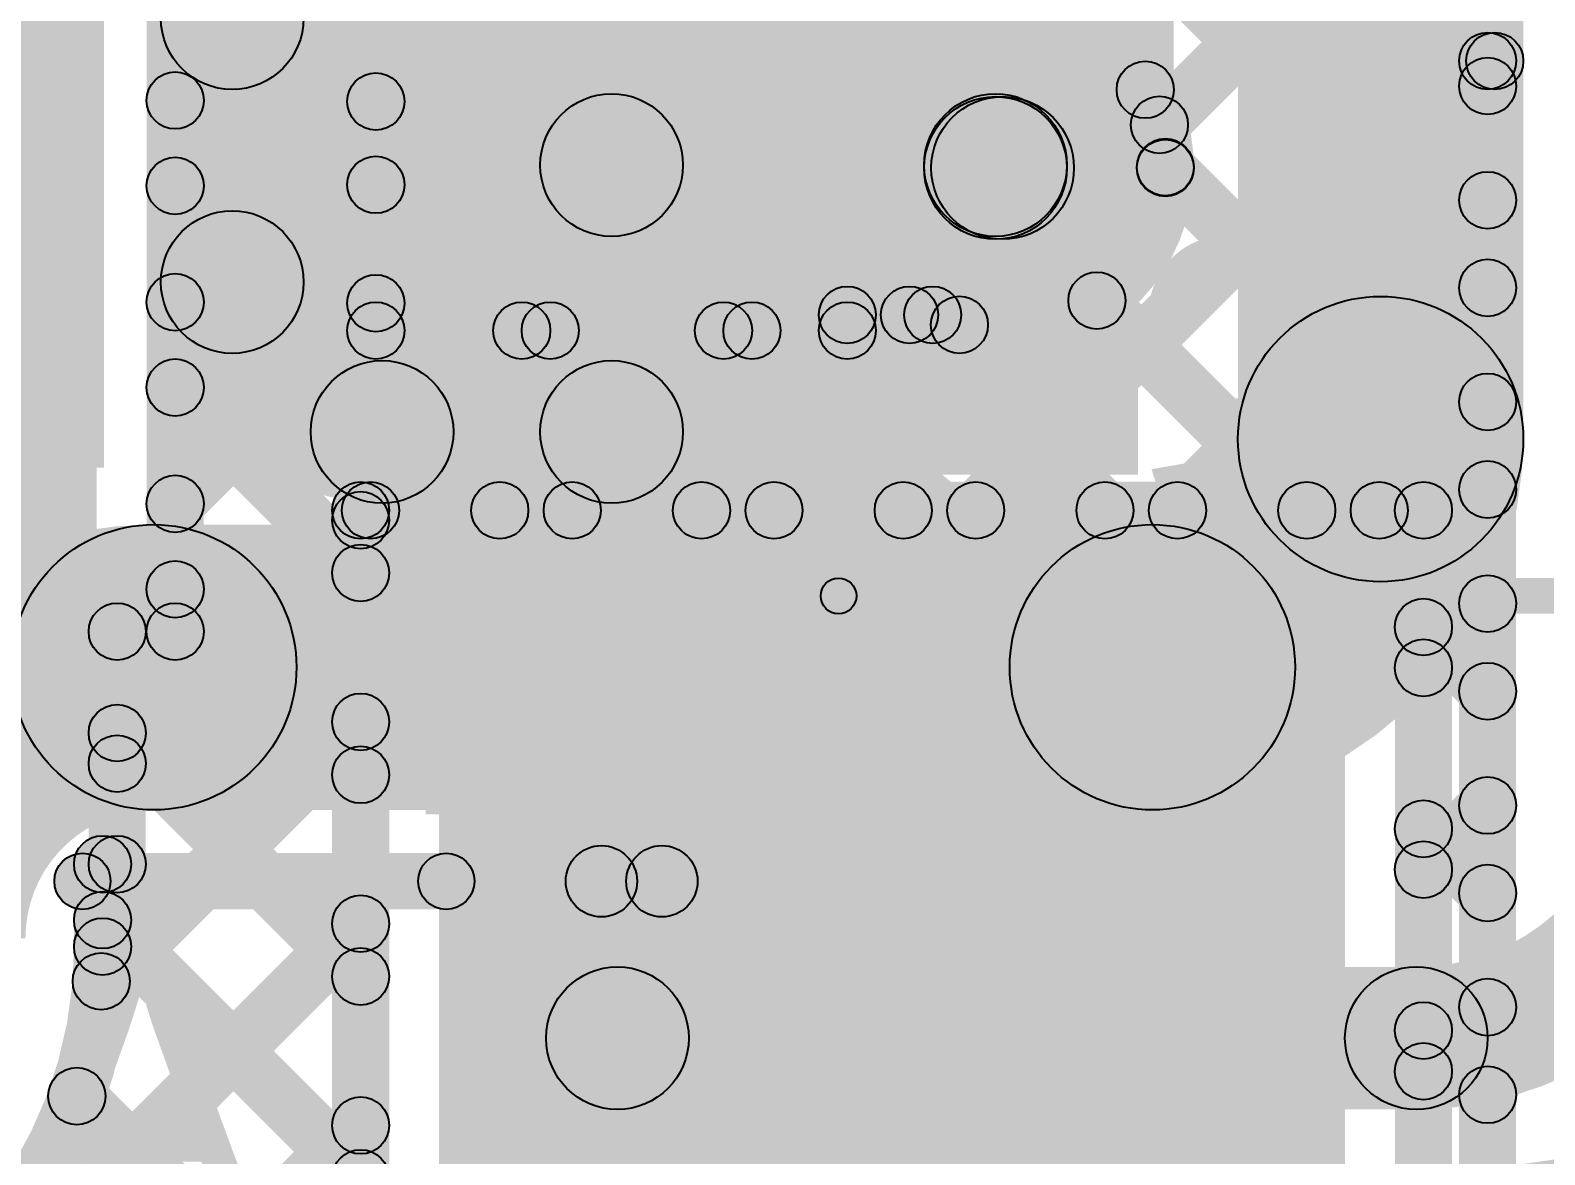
# Model space of a CAD drawing. Header units: millimetres. Extents: x -0.24 to 2.5, y 0 to 2.55.
# Drawn here: x 2.0567 to 2.269, y 0.2067 to 0.3643 of the extents above; entities that cross this region are included whole.
import ezdxf

# ---------------------------------------------------------------- set-up
doc = ezdxf.new("R2010")
doc.units = ezdxf.units.MM
doc.header["$MEASUREMENT"] = 0
for name, color, linetype in [('BottomLayer', 5, 'Continuous'), ('BottomSolder', 6, 'Continuous'), ('TopLayer', 1, 'Continuous'), ('TopOverlay', 2, 'Continuous'), ('TopPaste', 8, 'Continuous'), ('TopSolder', 216, 'Continuous'), ('ViaHoleLayer', 16, 'Continuous')]:
    doc.layers.add(name, color=color, linetype=linetype)

# ---------------------------------------------------------------- blocks, each defined once
blk = doc.blocks.new('SOT23_5_104')
at = {"layer": 'TopLayer'}
for points in [[(-0.07323, 0.04961), (-0.02913, 0.04961), (-0.02913, 0.0252), (-0.07323, 0.0252)], [(0.02913, 0.04961), (0.07323, 0.04961), (0.07323, 0.0252), (0.02913, 0.0252)], [(-0.07323, 0.0122), (-0.02913, 0.0122), (-0.02913, -0.0122), (-0.07323, -0.0122)], [(-0.07323, -0.0252), (-0.02913, -0.0252), (-0.02913, -0.04961), (-0.07323, -0.04961)], [(0.02913, -0.0252), (0.07323, -0.0252), (0.07323, -0.04961), (0.02913, -0.04961)]]:
    blk.add_hatch(color=1, dxfattribs=at).paths.add_polyline_path(points)
at = {"layer": 'TopOverlay'}
h = blk.add_hatch(color=2, dxfattribs=at)
edge = h.paths.add_edge_path()
edge.add_arc((-0.05824, 0.063), 0.005, 0, 360)
h = blk.add_hatch(color=2, dxfattribs=at)
edge = h.paths.add_edge_path()
edge.add_arc((-0.04976, 0.063), 0.005, 0, 360)
h = blk.add_hatch(color=2, dxfattribs=at)
edge = h.paths.add_edge_path()
edge.add_arc((-0.028, 0.063), 0.00394, 0, 360)
for points in [[(0.023, 0.06694), (0.023, 0.05906), (-0.028, 0.05906), (-0.028, 0.06694)], [(0.023, -0.05906), (0.023, -0.06694), (-0.028, -0.06694), (-0.028, -0.05906)]]:
    blk.add_hatch(color=2, dxfattribs=at).paths.add_polyline_path(points)
h = blk.add_hatch(color=2, dxfattribs=at)
edge = h.paths.add_edge_path()
edge.add_arc((0.023, 0.063), 0.00394, 0, 360)
h = blk.add_hatch(color=2, dxfattribs=at)
edge = h.paths.add_edge_path()
edge.add_arc((-0.028, -0.063), 0.00394, 0, 360)
h = blk.add_hatch(color=2, dxfattribs=at)
edge = h.paths.add_edge_path()
edge.add_arc((0.023, -0.063), 0.00394, 0, 360)
at = {"layer": 'TopPaste'}
for points in [[(-0.07323, 0.04961), (-0.02913, 0.04961), (-0.02913, 0.0252), (-0.07323, 0.0252)], [(0.02913, 0.04961), (0.07323, 0.04961), (0.07323, 0.0252), (0.02913, 0.0252)], [(-0.07323, 0.0122), (-0.02913, 0.0122), (-0.02913, -0.0122), (-0.07323, -0.0122)], [(-0.07323, -0.0252), (-0.02913, -0.0252), (-0.02913, -0.04961), (-0.07323, -0.04961)], [(0.02913, -0.0252), (0.07323, -0.0252), (0.07323, -0.04961), (0.02913, -0.04961)]]:
    blk.add_hatch(color=8, dxfattribs=at).paths.add_polyline_path(points)
at = {"layer": 'TopSolder'}
for points in [[(-0.07723, 0.05361), (-0.02513, 0.05361), (-0.02513, 0.0212), (-0.07723, 0.0212)], [(0.02513, 0.05361), (0.07723, 0.05361), (0.07723, 0.0212), (0.02513, 0.0212)], [(-0.07723, 0.0162), (-0.02513, 0.0162), (-0.02513, -0.0162), (-0.07723, -0.0162)], [(-0.07723, -0.0212), (-0.02513, -0.0212), (-0.02513, -0.05361), (-0.07723, -0.05361)], [(0.02513, -0.0212), (0.07723, -0.0212), (0.07723, -0.05361), (0.02513, -0.05361)]]:
    blk.add_hatch(color=216, dxfattribs=at).paths.add_polyline_path(points)
at = {"layer": 'TopOverlay', "const_width": 0.01}
blk.add_lwpolyline([(-0.04976, 0.063, 1), (-0.05824, 0.063, 1)], format="xyb", close=True, dxfattribs=at)
at = {"layer": 'TopOverlay'}
for centre, radius in [((-0.05824, 0.063), 0.005), ((-0.04976, 0.063), 0.005), ((-0.028, 0.063), 0.00394), ((0.023, 0.063), 0.00394), ((-0.028, -0.063), 0.00394), ((0.023, -0.063), 0.00394)]:
    blk.add_circle(centre, radius, dxfattribs=at)
blk = doc.blocks.new('C__1206_111')
at = {"layer": 'TopLayer'}
for points in [[(-0.08, 0.035), (-0.02, 0.035), (-0.02, -0.035), (-0.08, -0.035)], [(0.02, 0.035), (0.08, 0.035), (0.08, -0.035), (0.02, -0.035)]]:
    blk.add_hatch(color=1, dxfattribs=at).paths.add_polyline_path(points)
at = {"layer": 'TopOverlay'}
h = blk.add_hatch(color=2, dxfattribs=at)
edge = h.paths.add_edge_path()
edge.add_arc((-0.087, 0.042), 0.0025, 0, 360)
h = blk.add_hatch(color=2, dxfattribs=at)
edge = h.paths.add_edge_path()
edge.add_arc((-0.087, 0.042), 0.0025, 0, 360)
for points in [[(-0.087, 0.0395), (-0.087, 0.0445), (0.087, 0.0445), (0.087, 0.0395)], [(-0.0845, -0.042), (-0.0895, -0.042), (-0.0895, 0.042), (-0.0845, 0.042)], [(0.0895, -0.042), (0.0845, -0.042), (0.0845, 0.042), (0.0895, 0.042)], [(-0.087, -0.0445), (-0.087, -0.0395), (0.087, -0.0395), (0.087, -0.0445)]]:
    blk.add_hatch(color=2, dxfattribs=at).paths.add_polyline_path(points)
h = blk.add_hatch(color=2, dxfattribs=at)
edge = h.paths.add_edge_path()
edge.add_arc((0.087, 0.042), 0.0025, 0, 360)
h = blk.add_hatch(color=2, dxfattribs=at)
edge = h.paths.add_edge_path()
edge.add_arc((0.087, 0.042), 0.0025, 0, 360)
h = blk.add_hatch(color=2, dxfattribs=at)
edge = h.paths.add_edge_path()
edge.add_arc((-0.087, -0.042), 0.0025, 0, 360)
h = blk.add_hatch(color=2, dxfattribs=at)
edge = h.paths.add_edge_path()
edge.add_arc((-0.087, -0.042), 0.0025, 0, 360)
h = blk.add_hatch(color=2, dxfattribs=at)
edge = h.paths.add_edge_path()
edge.add_arc((0.087, -0.042), 0.0025, 0, 360)
h = blk.add_hatch(color=2, dxfattribs=at)
edge = h.paths.add_edge_path()
edge.add_arc((0.087, -0.042), 0.0025, 0, 360)
at = {"layer": 'TopPaste'}
for points in [[(-0.08, 0.035), (-0.02, 0.035), (-0.02, -0.035), (-0.08, -0.035)], [(0.02, 0.035), (0.08, 0.035), (0.08, -0.035), (0.02, -0.035)]]:
    blk.add_hatch(color=8, dxfattribs=at).paths.add_polyline_path(points)
at = {"layer": 'TopSolder'}
for points in [[(-0.084, 0.039), (-0.016, 0.039), (-0.016, -0.039), (-0.084, -0.039)], [(0.016, 0.039), (0.084, 0.039), (0.084, -0.039), (0.016, -0.039)]]:
    blk.add_hatch(color=216, dxfattribs=at).paths.add_polyline_path(points)
at = {"layer": 'TopOverlay'}
for centre in [(-0.087, 0.042), (-0.087, 0.042), (0.087, 0.042), (0.087, 0.042), (-0.087, -0.042), (-0.087, -0.042), (0.087, -0.042), (0.087, -0.042)]:
    blk.add_circle(centre, 0.0025, dxfattribs=at)

msp = doc.modelspace()

# ---------------------------------------------------------------- hatches: boundary and pattern name
at = {"layer": 'BottomLayer'}
for points in [[(2.015, 0.303), (2.067, 0.303), (2.067, 0.578), (2.015, 0.578)], [(2.075, 0.302), (2.141, 0.302), (2.141, 0.455), (2.075, 0.455)], [(2.266, 0.307), (2.226, 0.307), (2.226, 0.397), (2.266, 0.397)], [(2.132, 0.302), (2.212, 0.302), (2.212, 0.373), (2.132, 0.373)], [(2.074, 0.255), (2.074, 0.295), (2.214, 0.295), (2.214, 0.255)], [(2.139, 0.213), (2.139, 0.233), (2.251, 0.233), (2.251, 0.213)]]:
    msp.add_hatch(color=5, dxfattribs=at).paths.add_polyline_path(points)
h = msp.add_hatch(color=5, dxfattribs=at)
edge = h.paths.add_edge_path()
edge.add_arc((2.193, 0.345), 0.01181, 0, 360)
h = msp.add_hatch(color=5, dxfattribs=at)
edge = h.paths.add_edge_path()
edge.add_arc((2.246, 0.307), 0.02, 0, 360)
h = msp.add_hatch(color=5, dxfattribs=at)
edge = h.paths.add_edge_path()
edge.add_arc((2.246, 0.307), 0.02, 0, 360)
h = msp.add_hatch(color=5, dxfattribs=at)
edge = h.paths.add_edge_path()
edge.add_arc((2.074, 0.275), 0.02, 0, 360)
h = msp.add_hatch(color=5, dxfattribs=at)
edge = h.paths.add_edge_path()
edge.add_arc((2.074, 0.275), 0.02, 0, 360)
h = msp.add_hatch(color=5, dxfattribs=at)
edge = h.paths.add_edge_path()
edge.add_arc((2.214, 0.275), 0.02, 0, 360)
h = msp.add_hatch(color=5, dxfattribs=at)
edge = h.paths.add_edge_path()
edge.add_arc((2.214, 0.275), 0.02, 0, 360)
h = msp.add_hatch(color=5, dxfattribs=at)
edge = h.paths.add_edge_path()
edge.add_arc((2.139, 0.223), 0.01181, 0, 360)
h = msp.add_hatch(color=5, dxfattribs=at)
edge = h.paths.add_edge_path()
edge.add_arc((2.139, 0.223), 0.01, 0, 360)
h = msp.add_hatch(color=5, dxfattribs=at)
edge = h.paths.add_edge_path()
edge.add_arc((2.251, 0.223), 0.01, 0, 360)
h = msp.add_hatch(color=5, dxfattribs=at)
edge = h.paths.add_edge_path()
edge.add_arc((2.251, 0.223), 0.01, 0, 360)
at = {"layer": 'BottomSolder'}
h = msp.add_hatch(color=6, dxfattribs=at)
edge = h.paths.add_edge_path()
edge.add_arc((2.193, 0.345), 0.01581, 0, 360)
h = msp.add_hatch(color=6, dxfattribs=at)
edge = h.paths.add_edge_path()
edge.add_arc((2.139, 0.223), 0.01581, 0, 360)
at = {"layer": 'TopLayer'}
for points in [[(2.266, 0.36), (2.258, 0.36), (2.258, 0.431), (2.266, 0.431)], [(2.20954, 0.4023), (2.21519, 0.40795), (2.26383, 0.35932), (2.25817, 0.35366)], [(2.202, 0.3454), (2.182, 0.3454), (2.182, 0.4), (2.202, 0.4)], [(2.217, 0.35597), (2.209, 0.35597), (2.209, 0.4), (2.217, 0.4)], [(2.21782, 0.34822), (2.21217, 0.35388), (2.25917, 0.40088), (2.26483, 0.39522)], [(2.07983, 0.35165), (2.07417, 0.3573), (2.1027, 0.38583), (2.10835, 0.38017)], [(2.21017, 0.37338), (2.21583, 0.37903), (2.26383, 0.33103), (2.25817, 0.32538)], [(2.07417, 0.36796), (2.07983, 0.37361), (2.10796, 0.34548), (2.10231, 0.33982)], [(2.19206, 0.29417), (2.1864, 0.29983), (2.25917, 0.3726), (2.26483, 0.36694)], [(2.081, 0.28), (2.073, 0.28), (2.073, 0.371), (2.081, 0.371)], [(2.10913, 0.3222), (2.10113, 0.3222), (2.10113, 0.36861), (2.10913, 0.36861)], [(2.095, 0.329), (2.075, 0.329), (2.075, 0.366), (2.095, 0.366)], [(1.955, 0.291), (2.066, 0.291), (2.066, 0.36), (1.955, 0.36)], [(2.265, 0.19), (2.257, 0.19), (2.257, 0.36), (2.265, 0.36)], [(2.07983, 0.32336), (2.07417, 0.32902), (2.10231, 0.35715), (2.10796, 0.3515)], [(2.13818, 0.3354), (2.13818, 0.3554), (2.192, 0.3554), (2.192, 0.3354)], [(2.192, 0.335), (2.192, 0.355), (2.193, 0.355), (2.193, 0.335)], [(2.21298, 0.34228), (2.21864, 0.34794), (2.26383, 0.30275), (2.25817, 0.29709)], [(2.07417, 0.33967), (2.07983, 0.34533), (2.12533, 0.29983), (2.11967, 0.29417)], [(2.202, 0.345), (2.182, 0.345), (2.182, 0.3454), (2.202, 0.3454)], [(2.22034, 0.29417), (2.21469, 0.29983), (2.25817, 0.34331), (2.26383, 0.33766)], [(2.2034, 0.32359), (2.20905, 0.32924), (2.23847, 0.29983), (2.23281, 0.29417)], [(2.07983, 0.29508), (2.07417, 0.30073), (2.10231, 0.32887), (2.10796, 0.32321)], [(2.17123, 0.3204), (2.17123, 0.3284), (2.1832, 0.3284), (2.1832, 0.3204)], [(2.17712, 0.32157), (2.18278, 0.32723), (2.21018, 0.29983), (2.20453, 0.29417)], [(2.10721, 0.29417), (2.10155, 0.29983), (2.12675, 0.32503), (2.1324, 0.31937)], [(2.10513, 0.3182), (2.10513, 0.3262), (2.17123, 0.3262), (2.17123, 0.3182)], [(2.12276, 0.31937), (2.12842, 0.32503), (2.15361, 0.29983), (2.14796, 0.29417)], [(2.13549, 0.29417), (2.12983, 0.29983), (2.15503, 0.32503), (2.16069, 0.31937)], [(2.15105, 0.31937), (2.1567, 0.32503), (2.1819, 0.29983), (2.17624, 0.29417)], [(2.16378, 0.29417), (2.15812, 0.29983), (2.18412, 0.32583), (2.18978, 0.32018)], [(2.07417, 0.31139), (2.07983, 0.31705), (2.10583, 0.29105), (2.10017, 0.28539)], [(2.106, 0.298), (2.106, 0.318), (2.13818, 0.318), (2.13818, 0.298)], [(2.24863, 0.29417), (2.24297, 0.29983), (2.25817, 0.31503), (2.26383, 0.30937)], [(2.103, 0.293), (2.103, 0.301), (2.252, 0.301), (2.252, 0.293)], [(2.07169, 0.25866), (2.06604, 0.26432), (2.10017, 0.29845), (2.10583, 0.29279)], [(2.107, 0.192), (2.099, 0.192), (2.099, 0.297), (2.107, 0.297)], [(2.256, 0.192), (2.248, 0.192), (2.248, 0.297), (2.256, 0.297)], [(2.07417, 0.2831), (2.07983, 0.28876), (2.10583, 0.26276), (2.10017, 0.2571)], [(2.25483, 0.27209), (2.24917, 0.27774), (2.25817, 0.28674), (2.26383, 0.28109)], [(2.114, 0.203), (2.241, 0.203), (2.241, 0.286), (2.114, 0.286)], [(2.06887, 0.276), (2.06887, 0.284), (2.077, 0.284), (2.077, 0.276)], [(2.24917, 0.27781), (2.25483, 0.28347), (2.26383, 0.27447), (2.25817, 0.26881)], [(2.07287, 0.24739), (2.06487, 0.24739), (2.06487, 0.28), (2.07287, 0.28)], [(2.06946, 0.22814), (2.0638, 0.23379), (2.10017, 0.27017), (2.10583, 0.26451)], [(2.06604, 0.26295), (2.07169, 0.26861), (2.10583, 0.23448), (2.10017, 0.22882)], [(2.25483, 0.2438), (2.24917, 0.24946), (2.25817, 0.25846), (2.26383, 0.2528)], [(2.24917, 0.24953), (2.25483, 0.25518), (2.26383, 0.24618), (2.25817, 0.24053)], [(2.07082, 0.23584), (2.06282, 0.23584), (2.06282, 0.24739), (2.07082, 0.24739)], [(2.06399, 0.23672), (2.06965, 0.24237), (2.10583, 0.20619), (2.10017, 0.20054)], [(2.05278, 0.18317), (2.04712, 0.18883), (2.10017, 0.24188), (2.10583, 0.23622)], [(2.25483, 0.21552), (2.24917, 0.22118), (2.25817, 0.23018), (2.26383, 0.22452)], [(2.24917, 0.22124), (2.25483, 0.2269), (2.26383, 0.2179), (2.25817, 0.21224)], [(2.06039, 0.21204), (2.06604, 0.21769), (2.09491, 0.18883), (2.08925, 0.18317)], [(2.08106, 0.18317), (2.0754, 0.18883), (2.10017, 0.2136), (2.10583, 0.20794)]]:
    msp.add_hatch(color=1, dxfattribs=at).paths.add_polyline_path(points)
h = msp.add_hatch(color=1, dxfattribs=at)
edge = h.paths.add_edge_path()
edge.add_arc((2.085, 0.366), 0.01, 0, 360)
h = msp.add_hatch(color=1, dxfattribs=at)
edge = h.paths.add_edge_path()
edge.add_arc((2.085, 0.366), 0.01, 0, 360)
h = msp.add_hatch(color=1, dxfattribs=at)
edge = h.paths.add_edge_path()
edge.add_arc((2.261, 0.36), 0.004, 0, 360)
h = msp.add_hatch(color=1, dxfattribs=at)
edge = h.paths.add_edge_path()
edge.add_arc((2.262, 0.36), 0.004, 0, 360)
h = msp.add_hatch(color=1, dxfattribs=at)
edge = h.paths.add_edge_path()
edge.add_arc((2.213, 0.35597), 0.004, 0, 360)
h = msp.add_hatch(color=1, dxfattribs=at)
edge = h.paths.add_edge_path()
edge.add_arc((2.213, 0.35597), 0.004, 0, 360)
h = msp.add_hatch(color=1, dxfattribs=at)
edge = h.paths.add_edge_path()
edge.add_arc((2.261, 0.35649), 0.004, 0, 360)
h = msp.add_hatch(color=1, dxfattribs=at)
edge = h.paths.add_edge_path()
edge.add_arc((2.077, 0.35447), 0.004, 0, 360)
h = msp.add_hatch(color=1, dxfattribs=at)
edge = h.paths.add_edge_path()
edge.add_arc((2.10513, 0.35432), 0.004, 0, 360)
h = msp.add_hatch(color=1, dxfattribs=at)
edge = h.paths.add_edge_path()
edge.add_arc((2.193, 0.345), 0.01181, 0, 360)
h = msp.add_hatch(color=1, dxfattribs=at)
edge = h.paths.add_edge_path()
edge.add_arc((2.13818, 0.3454), 0.01, 0, 360)
h = msp.add_hatch(color=1, dxfattribs=at)
edge = h.paths.add_edge_path()
edge.add_arc((2.192, 0.3454), 0.01, 0, 360)
h = msp.add_hatch(color=1, dxfattribs=at)
edge = h.paths.add_edge_path()
edge.add_arc((2.192, 0.3454), 0.01, 0, 360)
h = msp.add_hatch(color=1, dxfattribs=at)
edge = h.paths.add_edge_path()
edge.add_arc((2.192, 0.3454), 0.01, 0, 360)
h = msp.add_hatch(color=1, dxfattribs=at)
edge = h.paths.add_edge_path()
edge.add_arc((2.192, 0.345), 0.01, 0, 360)
h = msp.add_hatch(color=1, dxfattribs=at)
edge = h.paths.add_edge_path()
edge.add_arc((2.192, 0.345), 0.01, 0, 360)
h = msp.add_hatch(color=1, dxfattribs=at)
edge = h.paths.add_edge_path()
edge.add_arc((2.193, 0.345), 0.01, 0, 360)
h = msp.add_hatch(color=1, dxfattribs=at)
edge = h.paths.add_edge_path()
edge.add_arc((2.21499, 0.35105), 0.004, 0, 360)
h = msp.add_hatch(color=1, dxfattribs=at)
edge = h.paths.add_edge_path()
edge.add_arc((2.21581, 0.34511), 0.004, 0, 360)
h = msp.add_hatch(color=1, dxfattribs=at)
edge = h.paths.add_edge_path()
edge.add_arc((2.21581, 0.345), 0.004, 0, 360)
h = msp.add_hatch(color=1, dxfattribs=at)
edge = h.paths.add_edge_path()
edge.add_arc((2.21581, 0.345), 0.004, 0, 360)
h = msp.add_hatch(color=1, dxfattribs=at)
edge = h.paths.add_edge_path()
edge.add_arc((2.077, 0.3425), 0.004, 0, 360)
h = msp.add_hatch(color=1, dxfattribs=at)
edge = h.paths.add_edge_path()
edge.add_arc((2.10513, 0.34265), 0.004, 0, 360)
h = msp.add_hatch(color=1, dxfattribs=at)
edge = h.paths.add_edge_path()
edge.add_arc((2.261, 0.34048), 0.004, 0, 360)
h = msp.add_hatch(color=1, dxfattribs=at)
edge = h.paths.add_edge_path()
edge.add_arc((2.085, 0.329), 0.01, 0, 360)
h = msp.add_hatch(color=1, dxfattribs=at)
edge = h.paths.add_edge_path()
edge.add_arc((2.085, 0.329), 0.01, 0, 360)
h = msp.add_hatch(color=1, dxfattribs=at)
edge = h.paths.add_edge_path()
edge.add_arc((2.261, 0.3282), 0.004, 0, 360)
h = msp.add_hatch(color=1, dxfattribs=at)
edge = h.paths.add_edge_path()
edge.add_arc((2.077, 0.32619), 0.004, 0, 360)
h = msp.add_hatch(color=1, dxfattribs=at)
edge = h.paths.add_edge_path()
edge.add_arc((2.10513, 0.32604), 0.004, 0, 360)
h = msp.add_hatch(color=1, dxfattribs=at)
edge = h.paths.add_edge_path()
edge.add_arc((2.20622, 0.32641), 0.004, 0, 360)
h = msp.add_hatch(color=1, dxfattribs=at)
edge = h.paths.add_edge_path()
edge.add_arc((2.17123, 0.3244), 0.004, 0, 360)
h = msp.add_hatch(color=1, dxfattribs=at)
edge = h.paths.add_edge_path()
edge.add_arc((2.17995, 0.3244), 0.004, 0, 360)
h = msp.add_hatch(color=1, dxfattribs=at)
edge = h.paths.add_edge_path()
edge.add_arc((2.1832, 0.3244), 0.004, 0, 360)
h = msp.add_hatch(color=1, dxfattribs=at)
edge = h.paths.add_edge_path()
edge.add_arc((2.1832, 0.3244), 0.004, 0, 360)
h = msp.add_hatch(color=1, dxfattribs=at)
edge = h.paths.add_edge_path()
edge.add_arc((2.18695, 0.32301), 0.004, 0, 360)
h = msp.add_hatch(color=1, dxfattribs=at)
edge = h.paths.add_edge_path()
edge.add_arc((2.10513, 0.3222), 0.004, 0, 360)
h = msp.add_hatch(color=1, dxfattribs=at)
edge = h.paths.add_edge_path()
edge.add_arc((2.10513, 0.3222), 0.004, 0, 360)
h = msp.add_hatch(color=1, dxfattribs=at)
edge = h.paths.add_edge_path()
edge.add_arc((2.12559, 0.3222), 0.004, 0, 360)
h = msp.add_hatch(color=1, dxfattribs=at)
edge = h.paths.add_edge_path()
edge.add_arc((2.12958, 0.3222), 0.004, 0, 360)
h = msp.add_hatch(color=1, dxfattribs=at)
edge = h.paths.add_edge_path()
edge.add_arc((2.15387, 0.3222), 0.004, 0, 360)
h = msp.add_hatch(color=1, dxfattribs=at)
edge = h.paths.add_edge_path()
edge.add_arc((2.15786, 0.3222), 0.004, 0, 360)
h = msp.add_hatch(color=1, dxfattribs=at)
edge = h.paths.add_edge_path()
edge.add_arc((2.17123, 0.3222), 0.004, 0, 360)
h = msp.add_hatch(color=1, dxfattribs=at)
edge = h.paths.add_edge_path()
edge.add_arc((2.077, 0.31422), 0.004, 0, 360)
h = msp.add_hatch(color=1, dxfattribs=at)
edge = h.paths.add_edge_path()
edge.add_arc((2.106, 0.308), 0.01, 0, 360)
h = msp.add_hatch(color=1, dxfattribs=at)
edge = h.paths.add_edge_path()
edge.add_arc((2.106, 0.308), 0.01, 0, 360)
h = msp.add_hatch(color=1, dxfattribs=at)
edge = h.paths.add_edge_path()
edge.add_arc((2.13818, 0.308), 0.01, 0, 360)
h = msp.add_hatch(color=1, dxfattribs=at)
edge = h.paths.add_edge_path()
edge.add_arc((2.261, 0.3122), 0.004, 0, 360)
h = msp.add_hatch(color=1, dxfattribs=at)
edge = h.paths.add_edge_path()
edge.add_arc((2.261, 0.29992), 0.004, 0, 360)
h = msp.add_hatch(color=1, dxfattribs=at)
edge = h.paths.add_edge_path()
edge.add_arc((2.077, 0.29791), 0.004, 0, 360)
h = msp.add_hatch(color=1, dxfattribs=at)
edge = h.paths.add_edge_path()
edge.add_arc((2.103, 0.297), 0.004, 0, 360)
h = msp.add_hatch(color=1, dxfattribs=at)
edge = h.paths.add_edge_path()
edge.add_arc((2.103, 0.297), 0.004, 0, 360)
h = msp.add_hatch(color=1, dxfattribs=at)
edge = h.paths.add_edge_path()
edge.add_arc((2.103, 0.29562), 0.004, 0, 360)
h = msp.add_hatch(color=1, dxfattribs=at)
edge = h.paths.add_edge_path()
edge.add_arc((2.10438, 0.297), 0.004, 0, 360)
h = msp.add_hatch(color=1, dxfattribs=at)
edge = h.paths.add_edge_path()
edge.add_arc((2.1225, 0.297), 0.004, 0, 360)
h = msp.add_hatch(color=1, dxfattribs=at)
edge = h.paths.add_edge_path()
edge.add_arc((2.13266, 0.297), 0.004, 0, 360)
h = msp.add_hatch(color=1, dxfattribs=at)
edge = h.paths.add_edge_path()
edge.add_arc((2.15079, 0.297), 0.004, 0, 360)
h = msp.add_hatch(color=1, dxfattribs=at)
edge = h.paths.add_edge_path()
edge.add_arc((2.16095, 0.297), 0.004, 0, 360)
h = msp.add_hatch(color=1, dxfattribs=at)
edge = h.paths.add_edge_path()
edge.add_arc((2.17907, 0.297), 0.004, 0, 360)
h = msp.add_hatch(color=1, dxfattribs=at)
edge = h.paths.add_edge_path()
edge.add_arc((2.18923, 0.297), 0.004, 0, 360)
h = msp.add_hatch(color=1, dxfattribs=at)
edge = h.paths.add_edge_path()
edge.add_arc((2.20735, 0.297), 0.004, 0, 360)
h = msp.add_hatch(color=1, dxfattribs=at)
edge = h.paths.add_edge_path()
edge.add_arc((2.21752, 0.297), 0.004, 0, 360)
h = msp.add_hatch(color=1, dxfattribs=at)
edge = h.paths.add_edge_path()
edge.add_arc((2.23564, 0.297), 0.004, 0, 360)
h = msp.add_hatch(color=1, dxfattribs=at)
edge = h.paths.add_edge_path()
edge.add_arc((2.2458, 0.297), 0.004, 0, 360)
h = msp.add_hatch(color=1, dxfattribs=at)
edge = h.paths.add_edge_path()
edge.add_arc((2.252, 0.297), 0.004, 0, 360)
h = msp.add_hatch(color=1, dxfattribs=at)
edge = h.paths.add_edge_path()
edge.add_arc((2.252, 0.297), 0.004, 0, 360)
h = msp.add_hatch(color=1, dxfattribs=at)
edge = h.paths.add_edge_path()
edge.add_arc((2.103, 0.28822), 0.004, 0, 360)
h = msp.add_hatch(color=1, dxfattribs=at)
edge = h.paths.add_edge_path()
edge.add_arc((2.077, 0.28593), 0.004, 0, 360)
h = msp.add_hatch(color=1, dxfattribs=at)
edge = h.paths.add_edge_path()
edge.add_arc((2.261, 0.28392), 0.004, 0, 360)
h = msp.add_hatch(color=1, dxfattribs=at)
edge = h.paths.add_edge_path()
edge.add_arc((2.252, 0.28064), 0.004, 0, 360)
h = msp.add_hatch(color=1, dxfattribs=at)
edge = h.paths.add_edge_path()
edge.add_arc((2.06887, 0.28), 0.004, 0, 360)
h = msp.add_hatch(color=1, dxfattribs=at)
edge = h.paths.add_edge_path()
edge.add_arc((2.06887, 0.28), 0.004, 0, 360)
h = msp.add_hatch(color=1, dxfattribs=at)
edge = h.paths.add_edge_path()
edge.add_arc((2.077, 0.28), 0.004, 0, 360)
h = msp.add_hatch(color=1, dxfattribs=at)
edge = h.paths.add_edge_path()
edge.add_arc((2.077, 0.28), 0.004, 0, 360)
h = msp.add_hatch(color=1, dxfattribs=at)
edge = h.paths.add_edge_path()
edge.add_arc((2.252, 0.27492), 0.004, 0, 360)
h = msp.add_hatch(color=1, dxfattribs=at)
edge = h.paths.add_edge_path()
edge.add_arc((2.261, 0.27164), 0.004, 0, 360)
h = msp.add_hatch(color=1, dxfattribs=at)
edge = h.paths.add_edge_path()
edge.add_arc((2.06887, 0.26578), 0.004, 0, 360)
h = msp.add_hatch(color=1, dxfattribs=at)
edge = h.paths.add_edge_path()
edge.add_arc((2.103, 0.26734), 0.004, 0, 360)
h = msp.add_hatch(color=1, dxfattribs=at)
edge = h.paths.add_edge_path()
edge.add_arc((2.06887, 0.26149), 0.004, 0, 360)
h = msp.add_hatch(color=1, dxfattribs=at)
edge = h.paths.add_edge_path()
edge.add_arc((2.103, 0.25993), 0.004, 0, 360)
h = msp.add_hatch(color=1, dxfattribs=at)
edge = h.paths.add_edge_path()
edge.add_arc((2.261, 0.25563), 0.004, 0, 360)
h = msp.add_hatch(color=1, dxfattribs=at)
edge = h.paths.add_edge_path()
edge.add_arc((2.252, 0.25235), 0.004, 0, 360)
h = msp.add_hatch(color=1, dxfattribs=at)
edge = h.paths.add_edge_path()
edge.add_arc((2.06682, 0.24739), 0.004, 0, 360)
h = msp.add_hatch(color=1, dxfattribs=at)
edge = h.paths.add_edge_path()
edge.add_arc((2.06887, 0.24739), 0.004, 0, 360)
h = msp.add_hatch(color=1, dxfattribs=at)
edge = h.paths.add_edge_path()
edge.add_arc((2.252, 0.24663), 0.004, 0, 360)
h = msp.add_hatch(color=1, dxfattribs=at)
edge = h.paths.add_edge_path()
edge.add_arc((2.261, 0.24335), 0.004, 0, 360)
h = msp.add_hatch(color=1, dxfattribs=at)
edge = h.paths.add_edge_path()
edge.add_arc((2.06682, 0.23955), 0.004, 0, 360)
h = msp.add_hatch(color=1, dxfattribs=at)
edge = h.paths.add_edge_path()
edge.add_arc((2.103, 0.23905), 0.004, 0, 360)
h = msp.add_hatch(color=1, dxfattribs=at)
edge = h.paths.add_edge_path()
edge.add_arc((2.06682, 0.23584), 0.004, 0, 360)
h = msp.add_hatch(color=1, dxfattribs=at)
edge = h.paths.add_edge_path()
edge.add_arc((2.06682, 0.23584), 0.004, 0, 360)
h = msp.add_hatch(color=1, dxfattribs=at)
edge = h.paths.add_edge_path()
edge.add_arc((2.06663, 0.23097), 0.004, 0, 360)
h = msp.add_hatch(color=1, dxfattribs=at)
edge = h.paths.add_edge_path()
edge.add_arc((2.103, 0.23165), 0.004, 0, 360)
h = msp.add_hatch(color=1, dxfattribs=at)
edge = h.paths.add_edge_path()
edge.add_arc((2.139, 0.223), 0.01181, 0, 360)
h = msp.add_hatch(color=1, dxfattribs=at)
edge = h.paths.add_edge_path()
edge.add_arc((2.261, 0.22735), 0.004, 0, 360)
h = msp.add_hatch(color=1, dxfattribs=at)
edge = h.paths.add_edge_path()
edge.add_arc((2.252, 0.22407), 0.004, 0, 360)
h = msp.add_hatch(color=1, dxfattribs=at)
edge = h.paths.add_edge_path()
edge.add_arc((2.252, 0.21835), 0.004, 0, 360)
h = msp.add_hatch(color=1, dxfattribs=at)
edge = h.paths.add_edge_path()
edge.add_arc((2.06321, 0.21487), 0.004, 0, 360)
h = msp.add_hatch(color=1, dxfattribs=at)
edge = h.paths.add_edge_path()
edge.add_arc((2.261, 0.21507), 0.004, 0, 360)
h = msp.add_hatch(color=1, dxfattribs=at)
edge = h.paths.add_edge_path()
edge.add_arc((2.103, 0.21077), 0.004, 0, 360)
h = msp.add_hatch(color=1, dxfattribs=at)
edge = h.paths.add_edge_path()
edge.add_arc((2.103, 0.20336), 0.004, 0, 360)
at = {"layer": 'TopSolder'}
h = msp.add_hatch(color=216, dxfattribs=at)
edge = h.paths.add_edge_path()
edge.add_arc((2.193, 0.345), 0.01581, 0, 360)
h = msp.add_hatch(color=216, dxfattribs=at)
edge = h.paths.add_edge_path()
edge.add_arc((2.139, 0.223), 0.01581, 0, 360)
at = {"layer": 'ViaHoleLayer'}
h = msp.add_hatch(color=16, dxfattribs=at)
edge = h.paths.add_edge_path()
edge.add_arc((2.193, 0.345), 0.00787, 0, 360)
h = msp.add_hatch(color=16, dxfattribs=at)
edge = h.paths.add_edge_path()
edge.add_arc((2.139, 0.223), 0.00787, 0, 360)

# ---------------------------------------------------------------- linework, layer by layer
at = {"layer": 'BottomLayer'}
for points, const_width in [([(2.246, 0.307, -0.414214), (2.214, 0.275)], 0.04), ([(2.036, 0.237, -0.414214), (2.074, 0.275)], 0.04), ([(2.29, 0.262, -0.414214), (2.251, 0.223)], 0.02), ([(2.339, 0.26231, -0.368858), (2.259, 0.194)], 0.022)]:
    msp.add_lwpolyline(points, format="xyb", dxfattribs=dict(at, const_width=const_width))
for centre, radius in [((2.246, 0.307), 0.02), ((2.246, 0.307), 0.02), ((2.074, 0.275), 0.02), ((2.074, 0.275), 0.02), ((2.214, 0.275), 0.02), ((2.214, 0.275), 0.02), ((2.139, 0.223), 0.01), ((2.251, 0.223), 0.01), ((2.251, 0.223), 0.01)]:
    msp.add_circle(centre, radius, dxfattribs=at)
at = {"layer": 'TopLayer'}
for points, const_width in [([(2.067, 0.384, -0.414214), (2.085, 0.366)], 0.02), ([(2.213, 0.35597, -0.126085), (2.21581, 0.345)], 0.008), ([(2.21581, 0.345, -0.551144), (2.1832, 0.3244)], 0.008), ([(2.106, 0.308, -0.414214), (2.085, 0.329)], 0.02), ([(2.06682, 0.23584, -0.233072), (2.04225, 0.186)], 0.008)]:
    msp.add_lwpolyline(points, format="xyb", dxfattribs=dict(at, const_width=const_width))
for centre, radius in [((2.085, 0.366), 0.01), ((2.085, 0.366), 0.01), ((2.261, 0.36), 0.004), ((2.262, 0.36), 0.004), ((2.213, 0.35597), 0.004), ((2.213, 0.35597), 0.004), ((2.261, 0.35649), 0.004), ((2.077, 0.35447), 0.004), ((2.10513, 0.35432), 0.004), ((2.13818, 0.3454), 0.01), ((2.192, 0.3454), 0.01), ((2.192, 0.3454), 0.01), ((2.192, 0.3454), 0.01), ((2.192, 0.345), 0.01), ((2.192, 0.345), 0.01), ((2.193, 0.345), 0.01), ((2.21499, 0.35105), 0.004), ((2.21581, 0.34511), 0.004), ((2.21581, 0.345), 0.004), ((2.21581, 0.345), 0.004), ((2.077, 0.3425), 0.004), ((2.10513, 0.34265), 0.004), ((2.261, 0.34048), 0.004), ((2.085, 0.329), 0.01), ((2.085, 0.329), 0.01), ((2.261, 0.3282), 0.004), ((2.077, 0.32619), 0.004), ((2.10513, 0.32604), 0.004), ((2.20622, 0.32641), 0.004), ((2.17123, 0.3244), 0.004), ((2.17995, 0.3244), 0.004), ((2.1832, 0.3244), 0.004), ((2.1832, 0.3244), 0.004), ((2.18695, 0.32301), 0.004), ((2.10513, 0.3222), 0.004), ((2.10513, 0.3222), 0.004), ((2.12559, 0.3222), 0.004), ((2.12958, 0.3222), 0.004), ((2.15387, 0.3222), 0.004), ((2.15786, 0.3222), 0.004), ((2.17123, 0.3222), 0.004), ((2.077, 0.31422), 0.004), ((2.106, 0.308), 0.01), ((2.106, 0.308), 0.01), ((2.13818, 0.308), 0.01), ((2.261, 0.3122), 0.004), ((2.261, 0.29992), 0.004), ((2.077, 0.29791), 0.004), ((2.103, 0.297), 0.004), ((2.103, 0.297), 0.004), ((2.103, 0.29562), 0.004), ((2.10438, 0.297), 0.004), ((2.1225, 0.297), 0.004), ((2.13266, 0.297), 0.004), ((2.15079, 0.297), 0.004), ((2.16095, 0.297), 0.004), ((2.17907, 0.297), 0.004), ((2.18923, 0.297), 0.004), ((2.20735, 0.297), 0.004), ((2.21752, 0.297), 0.004), ((2.23564, 0.297), 0.004), ((2.2458, 0.297), 0.004), ((2.252, 0.297), 0.004), ((2.252, 0.297), 0.004), ((2.103, 0.28822), 0.004), ((2.077, 0.28593), 0.004), ((2.261, 0.28392), 0.004), ((2.252, 0.28064), 0.004), ((2.06887, 0.28), 0.004), ((2.06887, 0.28), 0.004), ((2.077, 0.28), 0.004), ((2.077, 0.28), 0.004), ((2.252, 0.27492), 0.004), ((2.261, 0.27164), 0.004), ((2.06887, 0.26578), 0.004), ((2.103, 0.26734), 0.004), ((2.06887, 0.26149), 0.004), ((2.103, 0.25993), 0.004), ((2.261, 0.25563), 0.004), ((2.252, 0.25235), 0.004), ((2.06682, 0.24739), 0.004), ((2.06887, 0.24739), 0.004), ((2.252, 0.24663), 0.004), ((2.261, 0.24335), 0.004), ((2.06682, 0.23955), 0.004), ((2.103, 0.23905), 0.004), ((2.06682, 0.23584), 0.004), ((2.06682, 0.23584), 0.004), ((2.06663, 0.23097), 0.004), ((2.103, 0.23165), 0.004), ((2.261, 0.22735), 0.004), ((2.252, 0.22407), 0.004), ((2.252, 0.21835), 0.004), ((2.06321, 0.21487), 0.004), ((2.261, 0.21507), 0.004), ((2.103, 0.21077), 0.004), ((2.103, 0.20336), 0.004)]:
    msp.add_circle(centre, radius, dxfattribs=at)

# ---------------------------------------------------------------- block references
at = {"rotation": 180}
msp.add_blockref('SOT23_5_104', (2.087, 0.308), dxfattribs=at)
msp.add_blockref('C__1206_111', (2.257, 0.243))

# ---------------------------------------------------------------- texts
at = {"layer": 'TopOverlay'}
for s, p in [('C9', (2.172, 0.295)), ('U2A', (1.986, 0.194))]:
    msp.add_text(s, height=0.04, dxfattribs=at).set_placement(p)

doc.saveas('drawing.dxf')
